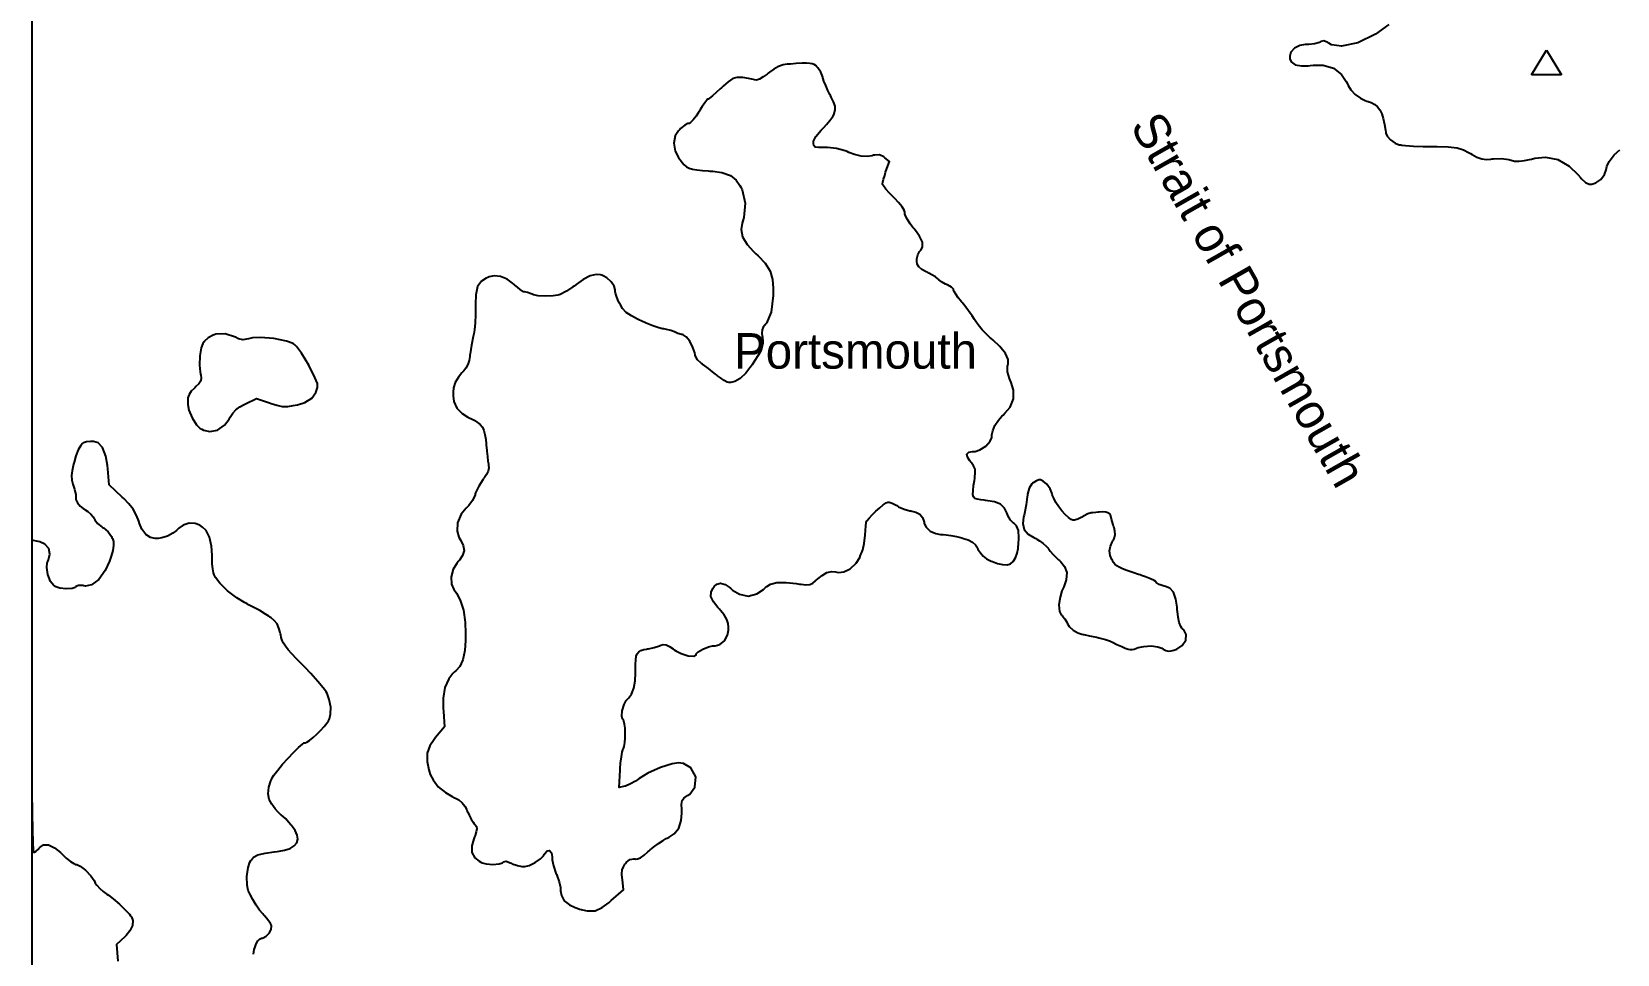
# Model space of a CAD drawing. Extents: x 0 to 24000, y 0 to 24000.
# Drawn here: x 0 to 3068, y 12030 to 13816 of the extents above; entities that cross this region are included whole.
import ezdxf

# ---------------------------------------------------------------- set-up
doc = ezdxf.new("R2010")
doc.units = 0
for name, color, linetype in [('01A-WaterbodyTidal', 7, 'Continuous'), ('01B-LandmassTidal', 7, 'Continuous'), ('06B-FeaturesSummit', 7, 'Continuous'), ('xx-NamesPlacesXXX', 7, 'Continuous'), ('xx-NamesWaterbodyXXXX', 7, 'Continuous')]:
    doc.layers.add(name, color=color, linetype=linetype)

msp = doc.modelspace()

# ---------------------------------------------------------------- linework, layer by layer
at = {"layer": '01A-WaterbodyTidal'}
msp.add_lwpolyline([(0, 0), (24000, 0), (24000, 24000), (0, 24000)], close=True, dxfattribs=at)
at = {"layer": '01B-LandmassTidal'}
for points in [[(2626.1, 13830.6), (2600.6, 13811.8), (2566.1, 13794.8), (2534.6, 13788.4), (2515.4, 13791.1), (2510.5, 13794.3), (2508.5, 13795.6), (2500.8, 13798.6), (2494.4, 13797.2), (2492.9, 13796.3), (2491.9, 13795.6), (2482.6, 13792.9), (2471.5, 13791.6), (2467.8, 13791.6), (2464.4, 13791.6), (2454, 13789.8), (2443.5, 13784.7), (2436.8, 13776.7), (2434.5, 13768.8), (2434.5, 13766.1), (2434.5, 13764), (2437.2, 13757.8), (2444.9, 13752.5), (2457.3, 13750.1), (2469.9, 13750.3), (2474.1, 13750.8), (2480.3, 13751.6), (2499.1, 13751.4), (2519.1, 13745.8), (2534.7, 13733.8), (2544, 13720.1), (2546.2, 13715.2), (2547.5, 13712.3), (2552.7, 13704.2), (2561.2, 13694.9), (2571.7, 13687.5), (2580.7, 13683.2), (2583.9, 13682.2), (2586, 13681.5), (2592.3, 13679.1), (2599.1, 13675.5), (2604.7, 13670.8), (2609.1, 13665), (2612.7, 13657.6), (2615.6, 13648.2), (2618.1, 13636.5), (2619.8, 13625.8), (2620.3, 13622.2), (2620.6, 13620.2), (2623.4, 13614.1), (2629.7, 13606.8), (2638.6, 13600.8), (2646.6, 13597.7), (2649.3, 13597.1), (2651.3, 13596.7), (2658.8, 13596), (2673.9, 13595), (2692.6, 13594.3), (2707.8, 13594), (2712.8, 13594), (2719.9, 13594), (2741.2, 13593.5), (2758.4, 13591.9), (2770.6, 13588), (2780.8, 13582.6), (2784.2, 13580.7), (2787.3, 13578.9), (2796.9, 13573.7), (2806.3, 13570.1), (2815.2, 13569.1), (2823.4, 13569.7), (2826.1, 13570.1), (2829, 13570.5), (2844.3, 13570.7), (2858.4, 13568.8), (2860.6, 13568.1), (2862.8, 13567.5), (2869.6, 13566), (2878.3, 13565.6), (2888.6, 13566.8), (2898.8, 13568.9), (2902.2, 13569.7), (2908.8, 13571.3), (2929.2, 13573.2), (2953.2, 13568.8), (2975.3, 13555.9), (2992.1, 13539.9), (2997.1, 13534), (2998.6, 13532.1), (3007.2, 13524.6), (3014.3, 13521.1), (3016.7, 13521.1), (3019.3, 13521.1), (3027.2, 13523.5), (3036.6, 13530.1), (3043.7, 13540), (3047.1, 13549), (3047.6, 13552.1), (3048.1, 13555.4), (3052.6, 13565), (3062.1, 13577.8), (3073.6, 13587.7)], [(428.9, 12029.9), (430.8, 12039.3), (431.6, 12042.4), (432.2, 12044.4), (434.3, 12050.2), (437.3, 12055.7), (441, 12059.3), (444.5, 12060.9), (445.7, 12061.2), (447.8, 12061.8), (453.7, 12065.1), (460, 12071.5), (463.7, 12078.8), (464.3, 12084.3), (463.8, 12085.9), (463.5, 12086.8), (461.9, 12089.4), (458.6, 12094.4), (454.2, 12100.1), (450.5, 12104.5), (449.3, 12105.9), (447.2, 12108.3), (441.1, 12115.6), (434.3, 12125.1), (427.7, 12136.2), (422, 12146.9), (420.3, 12150.6), (418.7, 12153.5), (416.9, 12163.6), (416.6, 12180.8), (419.1, 12198), (422.3, 12208.3), (424.2, 12211.3), (425.3, 12213.1), (429.5, 12218.1), (437.7, 12222.5), (451.9, 12225.8), (469.3, 12228.3), (475.1, 12229), (478.6, 12229.4), (489, 12231.5), (499.9, 12235.1), (507.9, 12239.9), (512.9, 12245.8), (514.9, 12252.7), (513.9, 12260.6), (510, 12269.4), (504.9, 12276.9), (503, 12279.1), (501.6, 12280.9), (497.2, 12286), (491.6, 12292.1), (486.7, 12296.7), (484.2, 12298.7), (483.4, 12299.1), (482.6, 12299.6), (480.3, 12301.7), (476.1, 12306), (471.4, 12311.7), (467.7, 12316.4), (466.5, 12318), (464.6, 12320.7), (459.8, 12329.5), (457.3, 12340.7), (458.9, 12353.5), (462.9, 12365.7), (464.6, 12369.7), (465.3, 12371.6), (468.7, 12376.9), (476, 12386.7), (485.5, 12398), (496.1, 12409.8), (506.7, 12421), (516.3, 12430.3), (523.9, 12436.7), (527.3, 12439.1), (528.5, 12439.1), (529.4, 12439.1), (532.2, 12440.5), (537.7, 12444.2), (544.4, 12449.6), (551.8, 12456.3), (559.1, 12463.5), (565.8, 12470.8), (571.4, 12477.7), (574.3, 12481.9), (575.1, 12483.4), (576.4, 12486), (578.5, 12494.9), (578.7, 12508.6), (575.7, 12523.4), (571.5, 12534.8), (569.6, 12538.3), (568.8, 12540), (564.3, 12546.1), (554, 12558.4), (540.2, 12573.6), (528.5, 12586), (524.5, 12590), (521.5, 12593.1), (512.6, 12602.2), (503.3, 12611.9), (496.2, 12619.8), (491.1, 12626.4), (487.4, 12632.2), (484.8, 12637.8), (482.9, 12643.7), (481.8, 12648.7), (481.4, 12650.4), (480.8, 12653.2), (478.5, 12661.6), (474.9, 12669.6), (469.4, 12676.2), (463.2, 12681.4), (461, 12682.9), (458.9, 12684.5), (452.4, 12688.7), (441.2, 12695.4), (428.8, 12702.3), (419.8, 12706.9), (416.7, 12708.4), (411.6, 12711), (396.8, 12720), (378.7, 12733.8), (363.8, 12748.6), (355.6, 12759.4), (353.6, 12763.3), (352.9, 12764.5), (351.7, 12768.6), (350.2, 12776.6), (349.2, 12786.3), (348.9, 12794), (348.9, 12796.6), (348.9, 12802.5), (347.7, 12820.1), (344.1, 12837.6), (337.6, 12850.3), (330.8, 12857.3), (328.1, 12858.9), (325.5, 12860.6), (316.5, 12863.9), (304.8, 12864.5), (293.2, 12860.8), (284.7, 12855), (282.3, 12852.7), (280.2, 12850.7), (273.1, 12845.5), (262.8, 12839.9), (252.1, 12836.3), (244.4, 12835), (241.9, 12835), (238.9, 12835), (229.9, 12836.8), (220.6, 12842.6), (213.2, 12852.9), (208.3, 12864.4), (207, 12868.4), (206, 12871.6), (202.4, 12881.1), (196.5, 12891.7), (187.8, 12902.5), (178.2, 12912.3), (174.9, 12915.4), (149.8, 12938.9), (147, 12970.3), (146.4, 12976.4), (143.3, 12994.8), (137.3, 13011.2), (128.5, 13020.4), (119.4, 13023.2), (116.4, 13023.2), (113.9, 13023.2), (106.2, 13022.2), (100.2, 13020.5), (99.6, 13020.1), (98.2, 13019.2), (94.8, 13015.3), (90.2, 13007.1), (85.7, 12995.1), (82.2, 12983), (81.1, 12978.9), (80.3, 12975.8), (78.2, 12966.3), (77.1, 12956.8), (77.8, 12948.2), (79.6, 12940.6), (80.4, 12938.1), (80.9, 12936.3), (82.5, 12930.8), (84.2, 12924.6), (85.3, 12920), (85.6, 12918.1), (85.5, 12917.8), (85.3, 12915.9), (85.7, 12910.3), (88.3, 12904), (93.6, 12898), (99.8, 12893.3), (101.9, 12891.9), (103.6, 12890.8), (108.5, 12887.2), (114.4, 12881.9), (118.9, 12876.8), (121.1, 12873.4), (121.5, 12872.3), (122, 12871), (127.6, 12863.9), (135.5, 12857.5), (137.2, 12856.6), (139, 12855.8), (147.7, 12848.3), (154.5, 12838.9), (155.2, 12837), (156.1, 12835), (158, 12829), (158.6, 12821.4), (156.8, 12811.6), (153.6, 12800.7), (152.5, 12797), (150.5, 12790.9), (142.4, 12773.1), (129.9, 12755.7), (115.7, 12745.5), (104.3, 12743.1), (100.7, 12743.7), (98.8, 12744), (90.4, 12744), (85.1, 12742.1), (84.7, 12741.4), (83.8, 12740), (78.1, 12738), (66.7, 12737.3), (54.2, 12739), (46.4, 12741.5), (44.3, 12742.9), (41.9, 12744.6), (36.5, 12752.1), (31.2, 12765.2), (29.1, 12779.1), (29.8, 12788.2), (31, 12790.7), (32.4, 12794), (34.8, 12804.6), (32.9, 12815.8), (25.5, 12824.1), (15.9, 12828.5), (12.5, 12829.2), (0, 12831.9), (0, 12529.7), (0, 12512), (0, 12459), (0.2, 12397.7), (0.5, 12345.8), (0.9, 12303.3), (1.5, 12270.1), (2.1, 12246.4), (3, 12232.1), (3.7, 12227.4), (3.9, 12227.4), (5.1, 12227.4), (8.8, 12229.7), (13.6, 12234.2), (14.5, 12235.2), (16.2, 12237.2), (23, 12241.7), (32.7, 12242), (44.3, 12236), (55.4, 12226.8), (58.8, 12223.5), (60.8, 12221.6), (67, 12216), (74.8, 12209.7), (81.2, 12205.5), (84.4, 12203.9), (85.5, 12203.9), (87.5, 12203.9), (93.6, 12200.8), (103.9, 12192.8), (114.1, 12181.7), (120.6, 12172.6), (122.3, 12169.4), (123.1, 12167.9), (126.1, 12163.8), (131.8, 12157.5), (138.5, 12151.4), (143.6, 12147.4), (145.4, 12146.2), (148.6, 12144.2), (157.7, 12137.4), (170.1, 12126.8), (181.7, 12115.6), (189, 12107.5), (191.3, 12104.7), (192.8, 12102.7), (195.7, 12095.6), (195.3, 12085.8), (190.1, 12075.2), (182.7, 12066.5), (179.9, 12063.9), (163.9, 12048.6), (166.6, 12016.5)]]:
    msp.add_lwpolyline(points, dxfattribs=at)
for points in [[(1464.6, 13753.6), (1462, 13753.4), (1454.1, 13752.2), (1445, 13749.2), (1436, 13744.2), (1428, 13738.4), (1425.4, 13736.3), (1423.1, 13734.4), (1415.8, 13729.1), (1408.3, 13724.7), (1402.4, 13722.9), (1398.7, 13723), (1397.6, 13723.4), (1396.5, 13723.7), (1387.4, 13725.7), (1376.2, 13727.5), (1374.1, 13727.7), (1371.7, 13727.9), (1364.7, 13728.1), (1357, 13725.9), (1348, 13719.6), (1338.1, 13710.7), (1334.9, 13707.7), (1332.5, 13705.6), (1325.5, 13699.3), (1317.5, 13692.3), (1311.5, 13687.5), (1309.3, 13685.7), (1308.6, 13685.7), (1308, 13685.7), (1306.4, 13683.9), (1302.5, 13678.9), (1297.4, 13671.3), (1293.1, 13664.5), (1291.7, 13662.2), (1290.3, 13659.9), (1285.7, 13653.1), (1280, 13645.6), (1275.1, 13640.6), (1272.6, 13638.7), (1271.7, 13638.7), (1269.8, 13638.7), (1263.9, 13635.4), (1255.7, 13628.9), (1254.1, 13627.3), (1251.4, 13624.6), (1245.3, 13614.5), (1242.4, 13600.3), (1245.4, 13585.1), (1251.8, 13572.6), (1254.5, 13568.9), (1255.6, 13567.4), (1258.8, 13563), (1262.9, 13558.5), (1267.2, 13555.1), (1272.3, 13552.5), (1278.8, 13550.5), (1287.3, 13549.1), (1298.4, 13547.8), (1309, 13546.8), (1312.5, 13546.6), (1318.4, 13546.1), (1335.8, 13543.7), (1352, 13538.3), (1363.3, 13529.2), (1370.3, 13518.9), (1372.1, 13515.2), (1374.6, 13510.1), (1380.4, 13484.7), (1377.8, 13456.6), (1376, 13450.1), (1374.9, 13446), (1373, 13433.2), (1375.4, 13419.1), (1384.4, 13404.7), (1397, 13390.9), (1401.5, 13386.6), (1406.1, 13382.2), (1419.1, 13368.2), (1429.2, 13352.9), (1433.8, 13336.3), (1434.8, 13319.7), (1434.8, 13314.1), (1434.7, 13305.8), (1430.8, 13273.2), (1422.1, 13252.1), (1419.5, 13249.4), (1418.5, 13248.3), (1415.7, 13244.5), (1413.7, 13239.3), (1413.2, 13232.9), (1413.7, 13226.8), (1414, 13224.7), (1414.2, 13223.2), (1414.7, 13218.6), (1414.7, 13213), (1413.9, 13207.7), (1412.2, 13202.2), (1409.4, 13196), (1405.3, 13188.7), (1399.7, 13179.8), (1394.3, 13171.7), (1392.5, 13169.1), (1390, 13165.4), (1381.8, 13155.3), (1371, 13145.2), (1360.4, 13139), (1352.7, 13136.9), (1350.1, 13136.9), (1349.1, 13136.9), (1346, 13138.1), (1340, 13141.3), (1332.9, 13146), (1327.3, 13150.3), (1325.5, 13151.8), (1323.5, 13153.4), (1317.7, 13158.1), (1309.7, 13164.2), (1302.4, 13169.5), (1298.2, 13172.4), (1296.8, 13173.4), (1295.4, 13174.3), (1288.6, 13181.3), (1284.2, 13189.6), (1283.9, 13191), (1283.1, 13194.6), (1279.6, 13205.1), (1273.5, 13216.9), (1266.4, 13225.4), (1260.8, 13229.3), (1258.8, 13229.8), (1257.4, 13230.1), (1250.6, 13232.2), (1245.3, 13234.5), (1244.7, 13234.9), (1244.2, 13235.3), (1236.9, 13237.8), (1225.6, 13240.4), (1223.1, 13240.8), (1220.8, 13241.1), (1213.9, 13242.8), (1202, 13246.8), (1188.8, 13252), (1179.2, 13256.4), (1176.1, 13258), (1172.2, 13259.9), (1160.6, 13266), (1150.5, 13272.9), (1143.6, 13280.3), (1139.3, 13287.4), (1138.1, 13289.8), (1137.1, 13291.6), (1134.5, 13297.2), (1131.6, 13304.3), (1129.7, 13310.4), (1129, 13313.5), (1129, 13314.5), (1129, 13316.8), (1127, 13323.5), (1121.5, 13332.3), (1113.3, 13339.6), (1106.1, 13343.8), (1103.6, 13344.7), (1100.9, 13345.6), (1092.5, 13346.5), (1080.8, 13344), (1066.9, 13336.6), (1053.7, 13327.2), (1049.5, 13323.9), (1047.4, 13322.2), (1035, 13314), (1022.8, 13307.7), (1020.8, 13307), (1018, 13306.1), (1009, 13304.7), (994.7, 13304.1), (980.3, 13305.3), (971.2, 13307.1), (968.3, 13308.2), (966.4, 13309), (959.6, 13311.5), (953.9, 13312.7), (952.6, 13312.9), (952, 13312.9), (950, 13314.1), (945.5, 13317.2), (939.8, 13321.7), (935, 13325.7), (933.4, 13327), (930.4, 13329.8), (920.3, 13337), (907.3, 13342.6), (894.7, 13343.9), (885.3, 13342), (882.5, 13340.8), (879.2, 13339.4), (870.2, 13333.6), (862.8, 13322.9), (859.3, 13306.7), (858.8, 13288.7), (858.9, 13282.7), (859, 13279.1), (858.9, 13268), (858.1, 13252.9), (856.8, 13239.4), (855.7, 13231.6), (855, 13229), (854.3, 13226.4), (850.9, 13209.6), (848.3, 13192.6), (848, 13189.8), (847.8, 13187.4), (846.6, 13180), (844.1, 13171.9), (840.4, 13165), (836.5, 13160), (835, 13158.5), (832.5, 13155.8), (825.7, 13147.3), (819.6, 13137.2), (816.4, 13126.9), (815.4, 13118.3), (815.4, 13115.3), (815.4, 13111.5), (817.2, 13100.1), (823, 13087.5), (833.1, 13077.2), (844.1, 13070.1), (848, 13068.3), (850.1, 13067.3), (856.3, 13064.2), (863, 13060), (868.1, 13055.6), (872.1, 13050.4), (875, 13044.1), (877.1, 13036.5), (878.6, 13027), (879.5, 13018.3), (879.7, 13015.4), (879.9, 13012.7), (880.7, 13004.5), (881.9, 12993.8), (883, 12984.6), (883.7, 12979.7), (884, 12978.1), (884.3, 12976.6), (884.7, 12971.7), (883.6, 12965.7), (880.3, 12959.1), (876.1, 12953), (874.6, 12951.1), (873, 12949), (865, 12936.3), (859.1, 12923.6), (858.5, 12921.7), (858.1, 12919.6), (852.8, 12908.5), (845.8, 12898.7), (844.4, 12897.4), (840.7, 12894), (831.4, 12881.9), (824.2, 12865.4), (823.1, 12849.1), (826.3, 12837.5), (828.4, 12834.2), (830.2, 12831.3), (835.1, 12821.8), (837, 12811.9), (833.9, 12802.2), (827.9, 12793.2), (825.6, 12790.4), (822.8, 12786.9), (815.9, 12775.4), (811.6, 12760.9), (812.7, 12746.7), (817.2, 12736.2), (819.3, 12733.1), (822.2, 12729.1), (829.4, 12715.9), (835.8, 12696.6), (839, 12673.2), (839.5, 12651.4), (839.3, 12644.1), (839.2, 12637.6), (838, 12618.2), (834.6, 12600.2), (828.3, 12587.4), (820.9, 12579.1), (818.2, 12576.7), (814.9, 12573.9), (807, 12563.4), (799.8, 12546.7), (796.5, 12525.7), (796.5, 12506.3), (797, 12499.8), (799, 12470.5), (781.7, 12449.7), (778.6, 12445.9), (770.4, 12433.8), (765.1, 12419.3), (765.1, 12403.2), (768.4, 12387.4), (769.9, 12382.3), (771.2, 12378.4), (776.6, 12367.5), (786.8, 12354.4), (800.6, 12343), (813.6, 12335.3), (818.2, 12333.2), (820.3, 12332.3), (826.5, 12328.8), (832.9, 12323.5), (838, 12316.7), (841.8, 12309.8), (842.9, 12307.4), (843.7, 12305.4), (846.4, 12299.4), (850.4, 12291.9), (854.2, 12285.7), (856.5, 12282.5), (857.4, 12281.5), (858.3, 12280.6), (860.6, 12277.3), (861.6, 12273.1), (860.3, 12267.1), (857.9, 12259.9), (857, 12257.6), (855.4, 12253.4), (851.9, 12240.1), (852, 12226.9), (857.7, 12216.8), (866, 12210.2), (869.1, 12208.6), (871.5, 12207.3), (879.5, 12205.2), (892.4, 12204), (904.5, 12204.9), (910.9, 12206.8), (912.2, 12208.2), (913, 12209), (918.2, 12210), (926.2, 12207.3), (928.3, 12206.2), (930, 12205.4), (940.2, 12201.8), (948.6, 12199.9), (951.5, 12199.9), (954.2, 12199.9), (962.6, 12202), (974.4, 12207.4), (984.9, 12214.8), (990.6, 12220.8), (991.8, 12223.1), (992.8, 12225), (997.3, 12230.2), (1002.3, 12231.2), (1006, 12226.5), (1007.5, 12218.9), (1007.5, 12216.4), (1007.5, 12212.6), (1009.8, 12201), (1014.3, 12187.3), (1015.4, 12185), (1016.4, 12182.9), (1020.9, 12170), (1023.2, 12159.5), (1023.2, 12156.1), (1023.2, 12152.9), (1025, 12143.5), (1030.6, 12133.5), (1040.6, 12125.6), (1051.5, 12120.5), (1055.3, 12119.2), (1060.2, 12117.6), (1075.1, 12113.9), (1090.1, 12114), (1104.2, 12120.4), (1117.4, 12130.5), (1121.6, 12134.1), (1145.5, 12154.9), (1143.2, 12174.9), (1142.9, 12177.5), (1142.3, 12185.6), (1142.9, 12193.3), (1145, 12199.6), (1147.9, 12204.3), (1149, 12205.8), (1150.6, 12207.7), (1157.8, 12213.5), (1165.3, 12214.8), (1167.1, 12214.5), (1168.3, 12214.2), (1172.2, 12214.6), (1178.2, 12217), (1185.5, 12222.1), (1192.6, 12228.1), (1194.9, 12230.1), (1196.9, 12232), (1203.4, 12237.4), (1212.8, 12244.6), (1222, 12250.6), (1227.8, 12254), (1229.8, 12254.8), (1233.4, 12256.5), (1243.3, 12263.2), (1252.3, 12274.4), (1257.1, 12289.3), (1258.2, 12303.5), (1258, 12308.2), (1257.8, 12311.2), (1257.6, 12320.3), (1258.8, 12327.7), (1262.3, 12332.5), (1267.3, 12336.1), (1269, 12337.2), (1273.4, 12339.8), (1283.1, 12353.4), (1284.9, 12373.3), (1275.7, 12390.9), (1261.5, 12399.6), (1256.5, 12400.3), (1252.2, 12400.8), (1239.1, 12398.8), (1216.6, 12391.8), (1192.4, 12380.6), (1175.4, 12370.5), (1170.2, 12366.6), (1168.6, 12365.4), (1158.8, 12359.7), (1149, 12355.6), (1147.5, 12355.2), (1136.9, 12352.8), (1138.8, 12386.2), (1139, 12389.6), (1139.7, 12399.8), (1141.2, 12412), (1142.9, 12421.5), (1144.1, 12426), (1144.7, 12426.9), (1145.3, 12428.2), (1146.4, 12432.2), (1147.6, 12439.8), (1148.3, 12448.7), (1148.5, 12458.3), (1148.2, 12467.5), (1147.4, 12475.5), (1146.1, 12481.5), (1145, 12484.2), (1144.3, 12484.6), (1143.2, 12485.3), (1141.9, 12490.8), (1142.9, 12501.6), (1146.6, 12513.7), (1150.7, 12521.3), (1152.6, 12523.4), (1154.7, 12525.8), (1160.5, 12533.8), (1165.2, 12545.1), (1167.6, 12559.5), (1168.2, 12574.5), (1168.2, 12579.4), (1168.2, 12582.3), (1168.4, 12591), (1168.9, 12600.1), (1170, 12607), (1171.9, 12612), (1174.8, 12615.7), (1179, 12618.2), (1184.6, 12620), (1189.9, 12621.1), (1191.8, 12621.4), (1193.6, 12621.7), (1204.5, 12624.1), (1214.6, 12627.1), (1216.1, 12627.7), (1217.6, 12628.3), (1222.3, 12629.6), (1227.9, 12629.2), (1234.4, 12626.1), (1241.3, 12621.5), (1243.5, 12619.8), (1246.5, 12617.6), (1256.6, 12612.4), (1270.4, 12608), (1281.4, 12607.2), (1285.9, 12609.9), (1285.9, 12610.8), (1285.9, 12612), (1289.6, 12615.7), (1298.6, 12621.1), (1309.8, 12625.5), (1317.4, 12627.3), (1320, 12627.3), (1322.9, 12627.3), (1331.5, 12629.8), (1340.6, 12636.8), (1346.5, 12647.6), (1348.6, 12657.9), (1348.6, 12661.4), (1348.6, 12663.6), (1347.9, 12670.4), (1345.2, 12678.4), (1339.8, 12687), (1333.2, 12695.5), (1330.9, 12698.2), (1328, 12701.6), (1319.7, 12712.3), (1314.5, 12722.6), (1314.7, 12731.2), (1318.1, 12738.1), (1319.6, 12740.2), (1320.8, 12742), (1325.9, 12746.5), (1333.2, 12748.4), (1341.8, 12745.7), (1349.7, 12740.6), (1352.1, 12738.6), (1356.2, 12735.2), (1370, 12727), (1386.7, 12723.4), (1403.1, 12727.7), (1416.4, 12736.6), (1420.3, 12740.2), (1422.4, 12742.1), (1429.7, 12746.8), (1442, 12750), (1459.9, 12749.9), (1479.3, 12747.8), (1485.8, 12746.8), (1488.8, 12746.4), (1497.9, 12745.5), (1505.7, 12746), (1511.7, 12748.7), (1516.8, 12752.8), (1518.3, 12754.3), (1521, 12756.8), (1529.4, 12763.7), (1538.9, 12769), (1548.1, 12771), (1555.8, 12770.5), (1558.3, 12770), (1561.5, 12769.4), (1571.5, 12770.5), (1584, 12776.4), (1595.2, 12787.2), (1602.4, 12798.5), (1604.2, 12802.5), (1605.3, 12805.1), (1608.3, 12813.3), (1611.1, 12825.4), (1613, 12841.8), (1614.4, 12859.7), (1614.8, 12865.6), (1614.8, 12866.6), (1616.4, 12869.3), (1620.6, 12874.7), (1626.6, 12881.2), (1633.6, 12888.1), (1641, 12894.7), (1647.9, 12900.3), (1653.6, 12904.2), (1656.5, 12905.6), (1657.5, 12905.6), (1659.4, 12905.6), (1665.2, 12903.3), (1674.1, 12898.9), (1675.9, 12897.8), (1677.7, 12896.7), (1688.6, 12891.7), (1699.3, 12888.6), (1701, 12888.4), (1703.5, 12888.1), (1711.1, 12886.3), (1718.5, 12882.1), (1723.7, 12875.6), (1726.4, 12868.8), (1726.9, 12866.4), (1727.4, 12863.9), (1731.2, 12856.8), (1738.9, 12849.3), (1749.5, 12844.6), (1759, 12842.9), (1762.2, 12842.9), (1764, 12842.9), (1769.4, 12842.3), (1778.9, 12840.9), (1789.5, 12838.8), (1797.3, 12836.9), (1799.8, 12836.2), (1803, 12835.3), (1812.5, 12832.3), (1820.8, 12828.3), (1826.4, 12822.8), (1830.1, 12816.8), (1831.2, 12814.7), (1832.2, 12812.7), (1835.8, 12807.1), (1841.3, 12801), (1848, 12796), (1854.4, 12792.6), (1856.7, 12791.5), (1859.6, 12790.3), (1868.8, 12786.9), (1879, 12784.5), (1887.4, 12784.1), (1894.2, 12786.1), (1899.6, 12790.5), (1903.8, 12797.4), (1906.9, 12806.8), (1908.8, 12815.9), (1909.2, 12819), (1909.8, 12823.3), (1910.6, 12836.7), (1909.5, 12850.3), (1905.9, 12859.7), (1901.5, 12864.2), (1899.8, 12864.8), (1899, 12865.2), (1894.1, 12870.6), (1889.2, 12879.7), (1888.4, 12881.7), (1887.1, 12884.8), (1882.3, 12893.9), (1874.7, 12901.5), (1863.3, 12906.1), (1850.1, 12908.3), (1845.7, 12908.7), (1843.4, 12909), (1836.5, 12909.8), (1829.8, 12911), (1825.2, 12912.8), (1822.5, 12915.8), (1821.4, 12920.6), (1821.6, 12927.7), (1822.8, 12937.7), (1824.4, 12947.7), (1824.9, 12951.1), (1825.2, 12953.8), (1826, 12962), (1825.5, 12969.5), (1822.7, 12975.9), (1818.6, 12981.5), (1817.1, 12983.2), (1815.3, 12985.3), (1810.7, 12992.4), (1809.6, 12998.7), (1813.6, 13002.4), (1820.6, 13003.6), (1822.9, 13003.6), (1825.9, 13003.6), (1834.7, 13006.5), (1846.2, 13013.8), (1854.8, 13023.4), (1858.2, 13030.9), (1858.2, 13033.4), (1858.2, 13035.9), (1859.7, 13043.4), (1864, 13054), (1870.8, 13064.5), (1877.3, 13071.9), (1879.8, 13074.2), (1883.5, 13077.7), (1893.3, 13089.7), (1899.9, 13105.3), (1899.8, 13122.1), (1895.6, 13137), (1893.5, 13141.6), (1892.1, 13144.9), (1888.4, 13157.7), (1888.6, 13168.5), (1889.2, 13170.6), (1889.9, 13173.2), (1889.5, 13181.7), (1884.5, 13193.6), (1873.5, 13207.1), (1860.7, 13219), (1856.3, 13222.7), (1854.1, 13224.6), (1848.1, 13230.4), (1839.5, 13239.4), (1831.7, 13248.8), (1827, 13255.1), (1825.7, 13257.3), (1824.2, 13259.4), (1819.8, 13266), (1812.9, 13275.8), (1805.6, 13285.7), (1800.4, 13292.1), (1798.6, 13294.1), (1797.1, 13295.9), (1792.8, 13301.4), (1788.1, 13308.1), (1784.9, 13313.5), (1783.7, 13316), (1783.7, 13316.9), (1783.7, 13318.1), (1779.9, 13321.7), (1772.3, 13326.3), (1770.4, 13327), (1768.5, 13327.8), (1760.5, 13332.1), (1755.7, 13335.7), (1755.5, 13336), (1755.4, 13336.6), (1753.5, 13338.2), (1748.7, 13341.7), (1741.9, 13345.8), (1735.9, 13349.1), (1733.9, 13350.2), (1731.1, 13351.6), (1722.8, 13356.1), (1716.5, 13360.9), (1713.8, 13366.2), (1713.2, 13371.8), (1713.2, 13373.7), (1713.2, 13376.4), (1714.9, 13384.3), (1718.3, 13391.1), (1719, 13391.7), (1720.7, 13393.1), (1724.1, 13399.2), (1723.9, 13408.8), (1718.3, 13420.7), (1710.3, 13431.8), (1707.3, 13435.2), (1705.4, 13437.4), (1700.2, 13444.3), (1694.6, 13452.8), (1691, 13460.1), (1689.6, 13464.1), (1689.6, 13465.4), (1689.6, 13466.8), (1688.3, 13470.8), (1684.3, 13477.6), (1677.6, 13485.8), (1670.5, 13493.2), (1668.1, 13495.6), (1665.9, 13497.7), (1659.8, 13504.1), (1652.9, 13511.8), (1648.2, 13517.9), (1646.5, 13520.6), (1646.5, 13521.5), (1646.5, 13522.4), (1647.1, 13525.2), (1648.5, 13531.1), (1650.7, 13538.3), (1652.5, 13544.2), (1653.2, 13546.2), (1660.2, 13565), (1650.8, 13572.4), (1649, 13573.9), (1640.6, 13577.9), (1631.5, 13577.7), (1629.3, 13577.2), (1626.2, 13576.4), (1616.7, 13575.1), (1604.9, 13575.4), (1592.5, 13578.4), (1581.5, 13582.6), (1577.9, 13584.2), (1574.5, 13585.7), (1557.7, 13590.5), (1539.9, 13592.2), (1536, 13592.1), (1532.8, 13592), (1523.2, 13592), (1516.4, 13593), (1513.7, 13595.8), (1513.2, 13600), (1513.2, 13601.5), (1513.2, 13604.4), (1517.6, 13613.3), (1527.9, 13626), (1530.9, 13628.9), (1532.8, 13630.7), (1538.2, 13636.5), (1544.8, 13644.7), (1550.1, 13652.2), (1552.7, 13656.7), (1553.2, 13658.3), (1553.8, 13660.1), (1555, 13665.5), (1554.6, 13672.3), (1551.7, 13680.8), (1547.3, 13689.9), (1545.8, 13692.8), (1544.5, 13695.1), (1540.9, 13702.4), (1536.6, 13712), (1533.2, 13720.6), (1531.7, 13725.3), (1531.3, 13726.9), (1530.9, 13728.6), (1526.8, 13737.9), (1521.4, 13746.4), (1520.3, 13747.7), (1519.6, 13748.5), (1517.2, 13750.7), (1514.2, 13752.9), (1510.6, 13754.4), (1505.8, 13755.2), (1499.4, 13755.5), (1490.8, 13755.3), (1479.4, 13754.6), (1468.3, 13753.9)], [(353.2, 13229.4), (351.4, 13228.8), (341.7, 13223.5), (333.8, 13216.7), (332.8, 13215.3), (331.1, 13212.9), (327.9, 13204.2), (325.2, 13188.5), (324.8, 13170.7), (326, 13157.6), (326.9, 13153.4), (327.4, 13151.6), (328.2, 13146.2), (327.2, 13140.6), (323.4, 13134.9), (317.9, 13129.3), (316, 13127.5), (314.1, 13125.8), (308.8, 13120.4), (304.5, 13114.2), (302.4, 13107.3), (301.9, 13100.7), (301.9, 13098.5), (301.9, 13094.8), (304.2, 13083.8), (310.4, 13068.5), (319.1, 13055.3), (326.1, 13048.2), (328.9, 13046.7), (332.4, 13044.9), (344.4, 13042.4), (359.5, 13045.1), (373.1, 13054.5), (382.1, 13066), (384.2, 13070.3), (385.2, 13072.2), (389, 13077.9), (395.1, 13084.3), (403, 13090.1), (410.9, 13094.4), (413.6, 13095.7), (435.2, 13106.3), (459.9, 13097.7), (463.4, 13096.5), (474.1, 13093.1), (484.9, 13091), (495.6, 13091), (506.1, 13092.4), (509.6, 13093), (514.4, 13093.9), (528.3, 13098.3), (541.8, 13106.6), (550, 13117.5), (552.8, 13127.7), (552.8, 13131), (552.8, 13135), (547.9, 13147.1), (536.2, 13170.6), (521.8, 13194.1), (512.5, 13206.9), (508.9, 13210.2), (505.8, 13212.9), (493.1, 13217.5), (468.6, 13222.6), (442.6, 13224.6), (427, 13223.8), (422.2, 13222.4), (419.5, 13221.5), (408.8, 13219.9), (400.3, 13221.6), (398.7, 13222.4), (394.4, 13224.7), (374.5, 13231.2), (356.5, 13230.6)], [(1937, 12942.1), (1935.6, 12940.9), (1930.3, 12932.5), (1927.1, 12920.9), (1926.8, 12918.2), (1926.6, 12915.9), (1924.4, 12900.2), (1921.2, 12883.4), (1920.5, 12880.5), (1919.6, 12876.5), (1918.1, 12864), (1920.4, 12852.3), (1928.3, 12843.4), (1939.1, 12836.9), (1942.9, 12835), (1944.8, 12834.1), (1950.3, 12830.7), (1957.4, 12825.6), (1963.3, 12820.3), (1966.4, 12816.8), (1967.2, 12815.4), (1968.1, 12814.2), (1971.1, 12810.5), (1976.4, 12804.5), (1982.5, 12798.1), (1987.1, 12793.7), (1988.8, 12792.3), (1991.6, 12789.8), (1998.8, 12781.1), (2003.1, 12769.1), (2001.9, 12755.1), (1997.4, 12741.7), (1995.4, 12737.4), (1993.7, 12733.6), (1990, 12721.6), (1987.9, 12706.4), (1989.1, 12693.8), (1992.2, 12687), (1993.9, 12685.7), (1994.7, 12685), (1999.3, 12679.5), (2003.2, 12672.8), (2003.7, 12671.6), (2004.4, 12669.7), (2008, 12664.4), (2015.2, 12657.9), (2024.3, 12652.7), (2032, 12649.8), (2034.6, 12649.2), (2036, 12648.9), (2047, 12646.6), (2060.3, 12643.9), (2062.9, 12643.4), (2065.4, 12642.8), (2077.9, 12639.5), (2087.4, 12636.4), (2088.3, 12635.9), (2091.3, 12634.4), (2100.2, 12630.1), (2109.3, 12625.7), (2116.3, 12622.7), (2121.6, 12620.8), (2125.9, 12620.1), (2129.7, 12620.2), (2133.6, 12621.1), (2137, 12622.2), (2138.1, 12622.5), (2141.5, 12623.8), (2152.2, 12626.2), (2166.3, 12627.1), (2179.2, 12625.3), (2187.2, 12622.5), (2189.5, 12621), (2190.8, 12620.1), (2195, 12617.9), (2199.8, 12616.7), (2205.2, 12617.3), (2210.5, 12618.8), (2212.2, 12619.4), (2215.9, 12620.9), (2226.2, 12627.7), (2233.6, 12638.2), (2234.1, 12649.4), (2229.4, 12658.1), (2227.1, 12660.2), (2226, 12661.2), (2223.5, 12665), (2220.7, 12672.3), (2218.6, 12682.7), (2217.2, 12693.5), (2216.9, 12697), (2216.4, 12702.2), (2214, 12717.6), (2209.5, 12730.9), (2202.3, 12738.7), (2194.2, 12742.3), (2191.4, 12742.9), (2189.9, 12743.2), (2182.1, 12746.1), (2176.3, 12750), (2175.8, 12750.8), (2175.2, 12751.5), (2172, 12753.6), (2164.9, 12757), (2155.6, 12760.8), (2147.8, 12763.6), (2145.2, 12764.5), (2141.6, 12765.6), (2130.7, 12769.1), (2119.4, 12773), (2110.8, 12776.3), (2104.4, 12779.3), (2099.7, 12782.1), (2096.3, 12785.1), (2093.7, 12788.4), (2092, 12791.3), (2091.5, 12792.3), (2090.2, 12794.7), (2087.3, 12802.4), (2086, 12811.5), (2087.6, 12820.5), (2090.9, 12828), (2092.3, 12830.3), (2093.2, 12831.9), (2095.6, 12837), (2096.9, 12842.9), (2096.2, 12849.6), (2094.5, 12856.7), (2093.8, 12858.9), (2093.1, 12861.3), (2089.8, 12872.6), (2087.4, 12880.6), (2087.2, 12881.3), (2086.9, 12882.2), (2084.4, 12884.1), (2078.8, 12886), (2071.6, 12886.7), (2065.9, 12886.3), (2064, 12886), (2063.5, 12885.9), (2059, 12885.4), (2053.3, 12884.9), (2052.3, 12884.8), (2050.1, 12884.8), (2043.6, 12882.6), (2035.3, 12878.4), (2033.9, 12877.4), (2032.5, 12876.4), (2024.4, 12872.4), (2018.3, 12870.3), (2016.2, 12870.3), (2015.1, 12870.3), (2011.8, 12871.7), (2006.3, 12875.7), (2000.1, 12881.5), (1993.7, 12888.7), (1987.5, 12896.7), (1982.1, 12905.1), (1977.8, 12913.2), (1975.5, 12918.6), (1975, 12920.5), (1974.4, 12923.3), (1971, 12931.2), (1964.7, 12940.2), (1957.5, 12946.4), (1952.1, 12948.7), (1950.3, 12948.7), (1948.9, 12948.7), (1944.4, 12946.7), (1938.2, 12943)]]:
    msp.add_lwpolyline(points, close=True, dxfattribs=at)
at = {"layer": '06B-FeaturesSummit'}
for p, q in [((2902.1, 13732.8), (2931.2, 13780.5)), ((2931.2, 13780.5), (2960.3, 13732.8)), ((2960.3, 13732.8), (2902.1, 13732.8))]:
    msp.add_line(p, q, dxfattribs=at)

# ---------------------------------------------------------------- texts
at = {"layer": 'xx-NamesPlacesXXX'}
msp.add_text('Portsmouth', height=68.78, dxfattribs=at).set_placement((1359.1, 13164))
at = {"layer": 'xx-NamesWaterbodyXXXX'}
msp.add_text('Strait of Portsmouth', height=68.783, rotation=299.62, dxfattribs=at).set_placement((2124.6, 13634.1))

doc.saveas('drawing.dxf')
